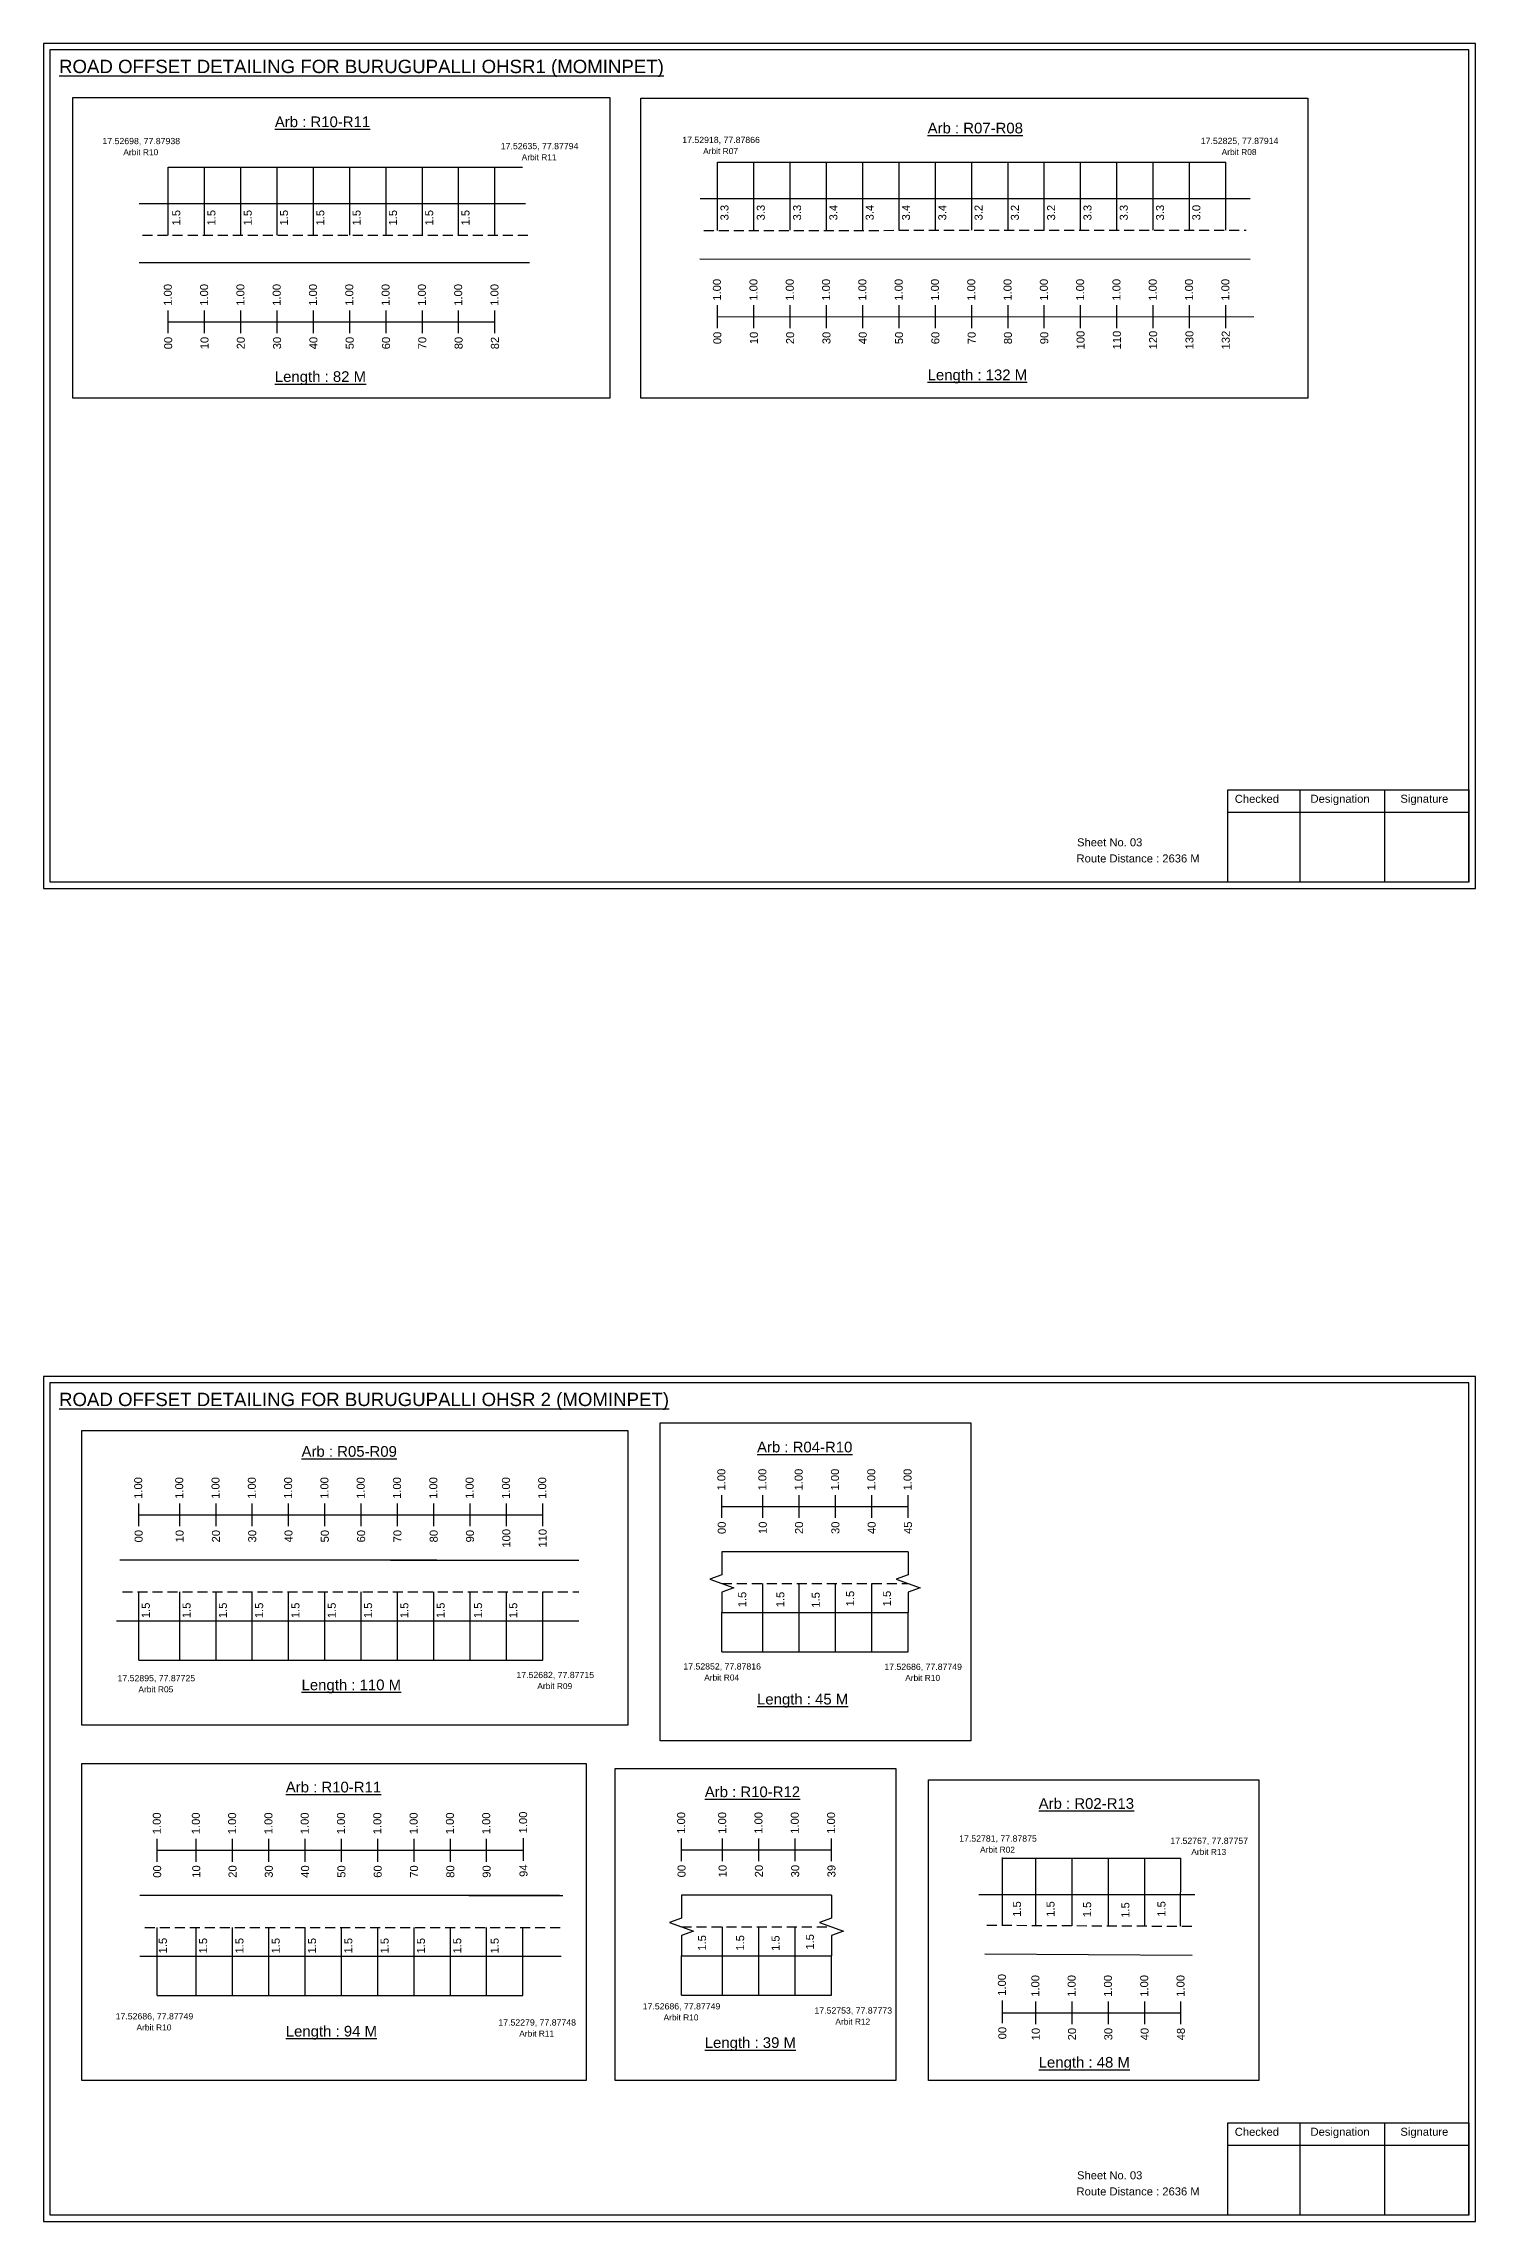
# Model space of a CAD drawing. Header units: inches. Extents: x 1684 to 5443, y 643 to 3286.
# Drawn here: x 3527 to 4064, y 643 to 1459 of the extents above; entities that cross this region are included whole.
import ezdxf

# ---------------------------------------------------------------- set-up
doc = ezdxf.new("R2010")
doc.units = ezdxf.units.IN
doc.header["$MEASUREMENT"] = 0
doc.linetypes.add('DASHED2', pattern=[0.375, 0.25, -0.125])
doc.layers.add('PDF_Geometry', color=7, linetype='Continuous')
doc.layers.add('PDF_Text', color=5, linetype='Continuous')
doc.styles.add('PDF Arial', font='arial.ttf')
doc.styles.get("Standard").update_dxf_attribs({"font": 'arial.ttf'})

msp = doc.modelspace()

# ---------------------------------------------------------------- linework, layer by layer
at = {"color": 5}
for p, q in [((3574.1, 1413), (3706.88, 1413)), ((3779.94, 1414.91), (3970.34, 1414.91)), ((3563.02, 853.37), (3714.39, 853.37)), ((3781.5, 856.53), (3851.27, 856.53)), ((3886.62, 779.11), (3953.54, 779.11)), ((3569.98, 727.66), (3707, 727.66)), ((3766.44, 727.83), (3822.61, 727.83))]:
    msp.add_line(p, q, dxfattribs=at)
for p, q in [((3574.1, 1387.46), (3574.1, 1413)), ((3587.7, 1387.46), (3587.7, 1413)), ((3601.3, 1387.46), (3601.3, 1413)), ((3614.9, 1387.46), (3614.9, 1413)), ((3628.5, 1387.46), (3628.5, 1413)), ((3642.1, 1387.46), (3642.1, 1413)), ((3655.7, 1387.46), (3655.7, 1413)), ((3669.3, 1387.46), (3669.3, 1413)), ((3682.9, 1387.46), (3682.9, 1413)), ((3696.5, 1387.46), (3696.5, 1413)), ((3779.94, 1389.31), (3779.94, 1414.91)), ((3793.54, 1389.38), (3793.54, 1414.91)), ((3807.14, 1389.38), (3807.14, 1414.91)), ((3820.74, 1389.38), (3820.74, 1414.91)), ((3834.34, 1389.38), (3834.34, 1414.91)), ((3847.94, 1389.38), (3847.94, 1414.91)), ((3861.54, 1389.38), (3861.54, 1414.91)), ((3875.14, 1389.38), (3875.14, 1414.91)), ((3888.74, 1389.38), (3888.74, 1414.91)), ((3902.34, 1389.38), (3902.34, 1414.91)), ((3915.94, 1389.38), (3915.94, 1414.91)), ((3929.54, 1389.38), (3929.54, 1414.91)), ((3943.14, 1389.38), (3943.14, 1414.91)), ((3956.74, 1389.38), (3956.74, 1414.91)), ((3970.34, 1389.38), (3970.34, 1414.91)), ((3563.22, 1399.35), (3708.01, 1399.35)), ((3773.4, 1401.25), (3979.5, 1401.26)), ((3709.42, 1377.16), (3563.22, 1377.16)), ((3773.3, 1378.65), (3979.46, 1378.55)), ((3674.79, 890.79), (3555.93, 890.79)), ((3657.31, 890.79), (3727.99, 890.79)), ((3851.27, 893.95), (3781.5, 893.95)), ((3796.87, 856.53), (3796.87, 882.06)), ((3810.47, 856.53), (3810.47, 882.06)), ((3824.07, 856.53), (3824.07, 882.06)), ((3837.67, 856.53), (3837.67, 882.06)), ((3563.02, 853.37), (3563.02, 878.91)), ((3578.39, 853.37), (3578.39, 878.91)), ((3591.99, 853.37), (3591.99, 878.91)), ((3605.59, 853.37), (3605.59, 878.91)), ((3619.19, 853.37), (3619.19, 878.91)), ((3632.79, 853.37), (3632.79, 878.91)), ((3646.39, 853.37), (3646.39, 878.91)), ((3659.99, 853.37), (3659.99, 878.91)), ((3673.59, 853.37), (3673.59, 878.91)), ((3687.19, 853.37), (3687.19, 878.91)), ((3700.79, 853.37), (3700.79, 878.91)), ((3714.39, 853.37), (3714.39, 878.91)), ((3554.73, 868.11), (3727.99, 868.11)), ((3781.5, 871.26), (3851.27, 871.26)), ((3781.5, 856.53), (3781.5, 871.26)), ((3851.27, 856.53), (3851.27, 871.26)), ((3886.62, 753.87), (3886.62, 779.41)), ((3899.14, 753.82), (3899.14, 779.11)), ((3912.74, 753.77), (3912.74, 779.11)), ((3926.34, 753.83), (3926.34, 779.11)), ((3939.94, 753.57), (3939.94, 779.11)), ((3953.31, 753.61), (3953.54, 779.11)), ((3720.67, 765.08), (3563.42, 765.08)), ((3686.66, 765.08), (3721.91, 765.08)), ((3822.61, 765.25), (3766.44, 765.25)), ((3958.79, 765.44), (3877.84, 765.44)), ((3569.98, 727.66), (3569.98, 753.2)), ((3584.6, 727.66), (3584.6, 753.2)), ((3598.2, 727.66), (3598.2, 753.2)), ((3611.8, 727.66), (3611.8, 753.2)), ((3625.4, 727.66), (3625.4, 753.2)), ((3639, 727.66), (3639, 753.2)), ((3652.6, 727.66), (3652.6, 753.2)), ((3666.2, 727.66), (3666.2, 753.2)), ((3679.8, 727.66), (3679.8, 753.2)), ((3693.4, 727.66), (3693.4, 753.2)), ((3707, 727.66), (3707, 753.2)), ((3781.81, 727.83), (3781.81, 753.37)), ((3795.41, 727.83), (3795.41, 753.37)), ((3809.01, 727.83), (3809.01, 753.37)), ((3880.05, 743.23), (3957.77, 742.8)), ((3563.42, 742.4), (3584.6, 742.4)), ((3584.6, 742.4), (3721.36, 742.4)), ((3766.44, 742.56), (3822.61, 742.56)), ((3766.44, 727.83), (3766.44, 742.56)), ((3822.61, 727.83), (3822.61, 742.56))]:
    msp.add_line(p, q)
at = {"linetype": 'DASHED2', "ltscale": 15}
for p, q in [((3774.75, 1389.3), (3977.93, 1389.38)), ((3564.5, 1387.46), (3708.86, 1387.46)), ((3781.5, 882.06), (3851.27, 882.06)), ((3556.96, 878.91), (3727.99, 878.91)), ((3565.35, 753.2), (3721.65, 753.2)), ((3766.44, 753.37), (3822.61, 753.37)), ((3880.76, 754.02), (3959.04, 753.61))]:
    msp.add_line(p, q, dxfattribs=at)
at = {"color": 217, "true_color": 0x93278f}
for p, q in [((3574.1, 1350.76), (3574.1, 1359.32)), ((3587.7, 1350.76), (3587.7, 1359.32)), ((3601.3, 1350.76), (3601.3, 1359.32)), ((3614.9, 1350.76), (3614.9, 1359.32)), ((3628.5, 1350.76), (3628.5, 1359.32)), ((3642.1, 1350.76), (3642.1, 1359.32)), ((3655.7, 1350.76), (3655.7, 1359.32)), ((3669.3, 1350.76), (3669.3, 1359.32)), ((3682.9, 1350.76), (3682.9, 1359.32)), ((3696.5, 1350.76), (3696.5, 1359.32)), ((3779.83, 1352.68), (3779.83, 1361.24)), ((3779.83, 1356.95), (3980.9, 1356.99)), ((3793.54, 1352.68), (3793.54, 1361.24)), ((3807.14, 1352.68), (3807.14, 1361.24)), ((3820.74, 1352.68), (3820.74, 1361.24)), ((3834.34, 1352.68), (3834.34, 1361.24)), ((3847.94, 1352.68), (3847.94, 1361.24)), ((3861.54, 1352.68), (3861.54, 1361.24)), ((3875.14, 1352.68), (3875.14, 1361.24)), ((3888.74, 1352.68), (3888.74, 1361.24)), ((3902.34, 1352.68), (3902.34, 1361.24)), ((3915.94, 1352.68), (3915.94, 1361.24)), ((3929.54, 1352.68), (3929.54, 1361.24)), ((3943.14, 1352.68), (3943.14, 1361.24)), ((3956.74, 1352.68), (3956.74, 1361.24)), ((3970.34, 1352.68), (3970.34, 1361.24)), ((3574.1, 1355.03), (3696.5, 1355.06)), ((3781.5, 906.67), (3781.5, 915.23)), ((3796.87, 906.67), (3796.87, 915.23)), ((3810.47, 906.67), (3810.47, 915.23)), ((3824.07, 906.67), (3824.07, 915.23)), ((3837.67, 906.67), (3837.67, 915.23)), ((3851.27, 906.67), (3851.27, 915.23)), ((3563.02, 903.52), (3563.02, 912.07)), ((3563.02, 907.78), (3714.39, 907.78)), ((3578.39, 903.52), (3578.39, 912.07)), ((3591.99, 903.52), (3591.99, 912.07)), ((3605.59, 903.52), (3605.59, 912.07)), ((3619.19, 903.52), (3619.19, 912.07)), ((3632.79, 903.52), (3632.79, 912.07)), ((3646.39, 903.52), (3646.39, 912.07)), ((3659.99, 903.52), (3659.99, 912.07)), ((3673.59, 903.52), (3673.59, 912.07)), ((3687.19, 903.52), (3687.19, 912.07)), ((3700.79, 903.52), (3700.79, 912.07)), ((3714.39, 903.52), (3714.39, 912.07)), ((3781.5, 910.94), (3851.27, 910.94)), ((3569.98, 777.81), (3569.98, 786.36)), ((3584.6, 777.81), (3584.6, 786.36)), ((3598.2, 777.81), (3598.2, 786.36)), ((3611.8, 777.81), (3611.8, 786.36)), ((3625.4, 777.81), (3625.4, 786.36)), ((3639, 777.81), (3639, 786.36)), ((3652.6, 777.81), (3652.6, 786.36)), ((3666.2, 777.81), (3666.2, 786.36)), ((3679.8, 777.81), (3679.8, 786.36)), ((3693.4, 777.81), (3693.4, 786.36)), ((3707.23, 778.14), (3707.23, 786.69)), ((3766.44, 777.97), (3766.44, 786.53)), ((3781.81, 777.97), (3781.81, 786.53)), ((3795.41, 777.97), (3795.41, 786.53)), ((3809.01, 777.97), (3809.01, 786.53)), ((3822.61, 777.97), (3822.61, 786.53)), ((3569.98, 782.09), (3707.23, 782.16)), ((3766.44, 782.24), (3822.61, 782.24)), ((3886.62, 717.26), (3886.62, 725.82)), ((3886.62, 721.14), (3953.54, 721.16)), ((3899.14, 716.87), (3899.14, 725.43)), ((3912.74, 716.87), (3912.74, 725.43)), ((3926.34, 716.87), (3926.34, 725.43)), ((3939.94, 716.87), (3939.94, 725.43)), ((3953.54, 716.87), (3953.54, 725.43))]:
    msp.add_line(p, q, dxfattribs=at)
for points in [[(3538.33, 1439.13), (3739.57, 1439.13), (3739.57, 1326.45), (3538.33, 1326.45)], [(3751.2, 1438.81), (4001.06, 1438.81), (4001.06, 1326.45), (3751.2, 1326.45)], [(3541.7, 939.46), (3746.26, 939.46), (3746.26, 828.96), (3541.7, 828.96)], [(3758.4, 942.37), (3874.75, 942.37), (3874.75, 823.15), (3758.4, 823.15)], [(3541.7, 814.61), (3730.63, 814.61), (3730.63, 695.79), (3541.7, 695.79)], [(3741.55, 812.8), (3846.71, 812.8), (3846.71, 695.79), (3741.55, 695.79)], [(3858.92, 808.47), (3982.72, 808.47), (3982.72, 695.79), (3858.92, 695.79)]]:
    msp.add_lwpolyline(points, close=True)
at = {"linetype": 'Continuous'}
for points in [[(3781.5, 893.95), (3781.5, 885.34), (3777.01, 883.7), (3786, 880.43), (3781.5, 878.79), (3781.5, 871.26)], [(3851.27, 893.95), (3851.27, 885.34), (3846.78, 883.7), (3855.77, 880.43), (3851.27, 878.79), (3851.27, 871.26)], [(3766.44, 765.25), (3766.44, 756.64), (3761.94, 755), (3770.94, 751.73), (3766.44, 750.09), (3766.44, 742.56)], [(3822.61, 765.25), (3822.61, 756.64), (3818.11, 755), (3827.11, 751.73), (3822.61, 750.09), (3822.61, 742.56)], [(3822.61, 765.25), (3822.61, 756.64), (3818.11, 755), (3827.11, 751.73), (3822.61, 750.09), (3822.61, 742.56)]]:
    msp.add_lwpolyline(points, dxfattribs=at)
at = {"layer": 'PDF_Geometry'}
for points in [[(3527.39, 1459.34), (3527.39, 1142.63), (4063.86, 1142.63), (4063.86, 1459.34)], [(3529.71, 1457.01), (3529.71, 1145.05), (4061.44, 1145.05), (4061.44, 1457.01)], [(3527.39, 959.67), (3527.39, 642.96), (4063.86, 642.96), (4063.86, 959.67)], [(3529.71, 957.34), (3529.71, 645.38), (4061.44, 645.38), (4061.44, 957.34)]]:
    msp.add_lwpolyline(points, close=True, dxfattribs=at)
at = {"layer": 'PDF_Geometry', "color": 242, "true_color": 0xcc1f26}
for points in [[(4061.44, 1144.95), (3971.1, 1144.95), (3971.1, 1179.57), (4061.44, 1179.57)], [(4061.44, 645.28), (3971.1, 645.28), (3971.1, 679.89), (4061.44, 679.89)]]:
    msp.add_lwpolyline(points, close=True, dxfattribs=at)
for points in [[(3998.08, 1179.57), (3998.08, 1144.95)], [(4029.81, 1179.57), (4029.81, 1144.95)], [(3971.1, 1171.19), (4061.44, 1171.19)], [(3998.08, 679.89), (3998.08, 645.28)], [(4029.81, 679.89), (4029.81, 645.28)], [(3971.1, 671.52), (4061.44, 671.52)]]:
    msp.add_lwpolyline(points, dxfattribs=at)

# ---------------------------------------------------------------- texts
at = {"color": 242, "true_color": 0xcd2027}
for s, height, p in [('%%UROAD OFFSET DETAILING FOR BURUGUPALLI OHSR1 (MOMINPET)', 5, (3533.17, 1448.27)), ('%%UArb : R10-R11', 4, (3614.04, 1428.01)), ('%%UArb : R07-R08', 4, (3858.62, 1425.66)), ('%%ULength : 82 M', 4, (3614.04, 1332.51)), ('%%ULength : 132 M', 4, (3858.62, 1333.16)), ('%%UROAD OFFSET DETAILING FOR BURUGUPALLI OHSR 2 (MOMINPET)', 5, (3533.17, 948.6)), ('%%UArb : R05-R09', 4, (3624.05, 929.6)), ('%%UArb : R04-R10', 4, (3794.7, 931.24)), ('%%ULength : 110 M', 4, (3624.05, 842.1)), ('%%ULength : 45 M', 4, (3794.7, 836.74)), ('%%UArb : R10-R11', 4, (3618.14, 803.78)), ('%%UArb : R10-R12', 4, (3775.12, 802)), ('%%UArb : R02-R13', 4, (3900.23, 797.62)), ('%%ULength : 94 M', 4, (3618.14, 712.28)), ('%%ULength : 39 M', 4, (3775.12, 708)), ('%%ULength : 48 M', 4, (3900.23, 700.62))]:
    msp.add_text(s, height=height, dxfattribs=at).set_placement(p)
at = {"color": 5}
for s, height, p in [('17.52698, 77.87938', 2.34, (3549.45, 1421.63)), ('17.52635, 77.87794', 2.34, (3698.7, 1419.74)), ('17.52918, 77.87866', 2.34, (3766.69, 1422.04)), ('17.52825, 77.87914', 2.34, (3960.96, 1421.67)), ('Arbit R10', 2.246, (3557.27, 1417.5)), ('Arbit R11', 2.246, (3706.52, 1415.61)), ('Arbit R07', 2.246, (3774.51, 1417.91)), ('Arbit R08', 2.246, (3968.78, 1417.54)), ('17.52852, 77.87816', 2.34, (3767.09, 849.85)), ('17.52686, 77.87749', 2.34, (3842.4, 849.71)), ('17.52895, 77.87725', 2.34, (3555.09, 845.42)), ('Arbit R05', 2.246, (3562.91, 841.3)), ('17.52682, 77.87715', 2.34, (3704.56, 846.63)), ('Arbit R09', 2.246, (3712.38, 842.51)), ('Arbit R04', 2.246, (3774.91, 845.72)), ('Arbit R10', 2.246, (3850.22, 845.58)), ('17.52781, 77.87875', 2.34, (3870.44, 785.33)), ('17.52767, 77.87757', 2.34, (3949.58, 784.47)), ('Arbit R02', 2.246, (3878.26, 781.2)), ('Arbit R13', 2.246, (3957.4, 780.35)), ('17.52686, 77.87749', 2.34, (3554.39, 718.68)), ('17.52279, 77.87748', 2.34, (3697.79, 716.39)), ('17.52686, 77.87749', 2.34, (3751.87, 722.43)), ('Arbit R10', 2.246, (3759.69, 718.31)), ('17.52753, 77.87773', 2.34, (3816.22, 720.87)), ('Arbit R12', 2.246, (3824.04, 716.75)), ('Arbit R10', 2.246, (3562.21, 714.55)), ('Arbit R11', 2.246, (3705.61, 712.26))]:
    msp.add_text(s, height=height, dxfattribs=at).set_placement(p)
for s, p in [('1.5', (3578.61, 1391.14)), ('1.5', (3591.77, 1391.14)), ('1.5', (3605.37, 1391.14)), ('1.5', (3618.97, 1391.14)), ('1.5', (3632.57, 1391.14)), ('1.5', (3646.17, 1391.14)), ('1.5', (3659.77, 1391.14)), ('1.5', (3673.37, 1391.14)), ('1.5', (3686.97, 1391.14)), ('3.3', (3784, 1393.05)), ('3.3', (3797.6, 1393.05)), ('3.3', (3811.2, 1393.05)), ('3.4', (3824.8, 1393.05)), ('3.4', (3838.4, 1393.05)), ('3.4', (3852, 1393.05)), ('3.4', (3865.6, 1393.05)), ('3.2', (3879.2, 1393.05)), ('3.2', (3892.8, 1393.05)), ('3.2', (3906.4, 1393.05)), ('3.3', (3920, 1393.05)), ('3.3', (3933.6, 1393.05)), ('3.3', (3947.2, 1393.05)), ('3.0', (3960.8, 1393.05)), ('1.5', (3567.2, 869.1)), ('1.5', (3582.46, 869.1)), ('1.5', (3596.06, 869.1)), ('1.5', (3609.66, 869.1)), ('1.5', (3623.26, 869.1)), ('1.5', (3636.86, 869.1)), ('1.5', (3650.46, 869.1)), ('1.5', (3664.06, 869.1)), ('1.5', (3677.66, 869.1)), ('1.5', (3691.68, 869.1)), ('1.5', (3704.86, 869.1)), ('1.5', (3790.66, 873.17)), ('1.5', (3804.93, 873.17)), ('1.5', (3818.19, 873.04)), ('1.5', (3831.08, 873.54)), ('1.5', (3844.85, 873.54)), ('1.5', (3893.58, 757.16)), ('1.5', (3906.16, 757.16)), ('1.5', (3919.89, 756.97)), ('1.5', (3934.21, 756.77)), ('1.5', (3947.73, 757.18)), ('1.5', (3573.57, 743.45)), ('1.5', (3588.67, 743.4)), ('1.5', (3602.27, 743.4)), ('1.5', (3615.87, 743.4)), ('1.5', (3629.47, 743.4)), ('1.5', (3643.07, 743.4)), ('1.5', (3656.67, 743.4)), ('1.5', (3670.27, 743.4)), ('1.5', (3683.87, 743.4)), ('1.5', (3697.9, 743.4)), ('1.5', (3775.6, 744.47)), ('1.5', (3789.87, 744.47)), ('1.5', (3803.13, 744.35)), ('1.5', (3816.02, 744.85))]:
    msp.add_text(s, height=3, rotation=90).set_placement(p)
at = {"color": 217, "true_color": 0x93278f}
for s, p in [('1.00', (3575.43, 1361.06)), ('1.00', (3589.03, 1361.06)), ('1.00', (3602.63, 1361.06)), ('1.00', (3616.23, 1361.06)), ('1.00', (3629.83, 1361.06)), ('1.00', (3643.43, 1361.06)), ('1.00', (3657.03, 1361.06)), ('1.00', (3670.63, 1361.06)), ('1.00', (3684.23, 1361.06)), ('1.00', (3697.83, 1361.06)), ('1.00', (3781.16, 1362.97)), ('1.00', (3794.86, 1362.97)), ('1.00', (3808.46, 1362.97)), ('1.00', (3822.06, 1362.97)), ('1.00', (3835.66, 1362.97)), ('1.00', (3849.26, 1362.97)), ('1.00', (3862.86, 1362.97)), ('1.00', (3876.46, 1362.97)), ('1.00', (3890.06, 1362.97)), ('1.00', (3903.66, 1362.97)), ('1.00', (3917.26, 1362.97)), ('1.00', (3930.86, 1362.97)), ('1.00', (3944.46, 1362.97)), ('1.00', (3958.06, 1362.97)), ('1.00', (3971.66, 1362.97)), ('00', (3575.58, 1344.74)), ('10', (3589.18, 1344.74)), ('20', (3602.78, 1344.74)), ('30', (3616.38, 1344.74)), ('40', (3629.98, 1344.74)), ('50', (3643.58, 1344.74)), ('60', (3657.18, 1344.74)), ('70', (3670.78, 1344.74)), ('80', (3684.38, 1344.74)), ('82', (3697.98, 1344.74)), ('00', (3781.31, 1346.65)), ('10', (3795.01, 1346.65)), ('20', (3808.61, 1346.65)), ('30', (3822.21, 1346.65)), ('40', (3835.81, 1346.65)), ('50', (3849.41, 1346.65)), ('60', (3863.01, 1346.65)), ('70', (3876.61, 1346.65)), ('80', (3890.21, 1346.65)), ('90', (3903.81, 1346.65)), ('100', (3917.41, 1344.7)), ('110', (3931.01, 1344.7)), ('120', (3944.61, 1344.7)), ('130', (3958.21, 1344.7)), ('132', (3971.81, 1344.7)), ('1.00', (3782.83, 916.96)), ('1.00', (3798.2, 916.96)), ('1.00', (3811.8, 916.96)), ('1.00', (3825.4, 916.96)), ('1.00', (3839, 916.96)), ('1.00', (3852.6, 916.96)), ('1.00', (3564.34, 913.81)), ('1.00', (3579.71, 913.81)), ('1.00', (3593.31, 913.81)), ('1.00', (3606.91, 913.81)), ('1.00', (3620.51, 913.81)), ('1.00', (3634.11, 913.81)), ('1.00', (3647.71, 913.81)), ('1.00', (3661.31, 913.81)), ('1.00', (3674.91, 913.81)), ('1.00', (3688.51, 913.81)), ('1.00', (3702.11, 913.81)), ('1.00', (3715.71, 913.81)), ('00', (3564.5, 897.49)), ('10', (3579.86, 897.49)), ('20', (3593.46, 897.49)), ('30', (3607.06, 897.49)), ('40', (3620.66, 897.49)), ('50', (3634.26, 897.49)), ('60', (3647.86, 897.49)), ('70', (3661.46, 897.49)), ('80', (3675.06, 897.49)), ('90', (3688.66, 897.49)), ('100', (3702.26, 895.54)), ('110', (3715.86, 895.54)), ('00', (3782.98, 900.64)), ('10', (3798.35, 900.64)), ('20', (3811.95, 900.64)), ('30', (3825.55, 900.64)), ('40', (3839.15, 900.64)), ('45', (3852.75, 900.64)), ('1.00', (3571.3, 788.1)), ('1.00', (3585.93, 788.1)), ('1.00', (3599.53, 788.1)), ('1.00', (3613.13, 788.1)), ('1.00', (3626.73, 788.1)), ('1.00', (3640.33, 788.1)), ('1.00', (3653.93, 788.1)), ('1.00', (3667.53, 788.1)), ('1.00', (3681.13, 788.1)), ('1.00', (3694.73, 788.1)), ('1.00', (3708.55, 788.43)), ('1.00', (3767.77, 788.27)), ('1.00', (3783.14, 788.27)), ('1.00', (3796.74, 788.27)), ('1.00', (3810.34, 788.27)), ('1.00', (3823.94, 788.27)), ('00', (3571.45, 771.78)), ('10', (3586.08, 771.78)), ('20', (3599.68, 771.78)), ('30', (3613.28, 771.78)), ('40', (3626.88, 771.78)), ('50', (3640.48, 771.78)), ('60', (3654.08, 771.78)), ('70', (3667.68, 771.78)), ('80', (3681.28, 771.78)), ('90', (3694.88, 771.78)), ('94', (3708.7, 772.11)), ('00', (3767.92, 771.95)), ('10', (3783.29, 771.95)), ('20', (3796.89, 771.95)), ('30', (3810.49, 771.95)), ('39', (3824.09, 771.95)), ('1.00', (3887.95, 727.56)), ('1.00', (3900.47, 727.17)), ('1.00', (3914.07, 727.17)), ('1.00', (3927.67, 727.17)), ('1.00', (3941.27, 727.17)), ('1.00', (3954.87, 727.17)), ('00', (3888.1, 711.23)), ('10', (3900.62, 710.85)), ('20', (3914.22, 710.85)), ('30', (3927.82, 710.85)), ('40', (3941.42, 710.85)), ('48', (3955.02, 710.85))]:
    msp.add_text(s, height=3, rotation=90, dxfattribs=at).set_placement(p)
for s, p in [('Sheet No. 03', (3914.6, 1158.43)), ('Route Distance : 2636 M', (3914.41, 1152.38)), ('Sheet No. 03', (3914.6, 658.76)), ('Route Distance : 2636 M', (3914.41, 652.71))]:
    msp.add_text(s, height=3).set_placement(p)
at = {"layer": 'PDF_Text', "color": 7, "attachment_point": 7, "style": 'PDF Arial'}
for s, insert, char_height in [('Checked', (3973.7, 1174.68), 3.001), ('Designation', (4002.08, 1173.85), 3.0006), ('Signature', (4035.76, 1173.85), 3.001), ('Checked', (3973.7, 675.01), 3.001), ('Designation', (4002.08, 674.17), 3.0006), ('Signature', (4035.76, 674.17), 3.001)]:
    msp.add_mtext(s, dxfattribs=dict(at, insert=insert, char_height=char_height))

doc.saveas('drawing.dxf')
